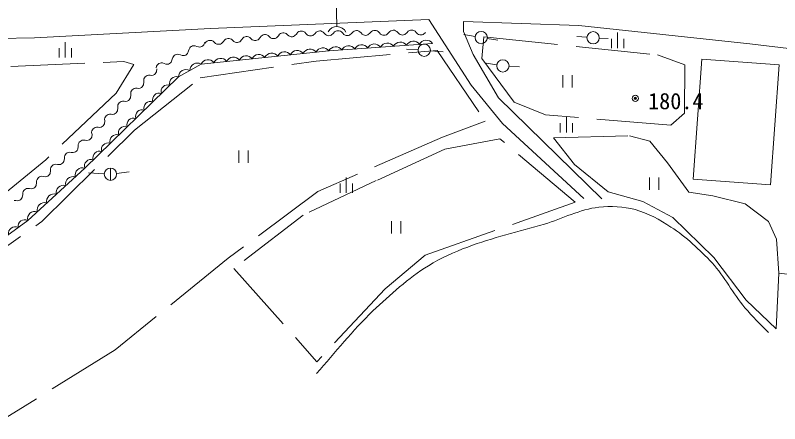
# Model space of a CAD drawing. Units: millimetres, scale not verified. Extents: x 40000 to 680000, y 20000 to 380000.
# Drawn here: x 143982 to 205873, y 250934 to 283992 of the extents above; entities that cross this region are included whole.
import ezdxf
from ezdxf.enums import TextEntityAlignment as Align

# ---------------------------------------------------------------- set-up
doc = ezdxf.new("R2010")
doc.units = ezdxf.units.MM
doc.header["$LTSCALE"] = 1000
doc.header["$PDMODE"] = 32
doc.header["$PDSIZE"] = 500
doc.linetypes.add('DASHED', pattern=[7.5, 6, -1.5])
doc.layers.add('M-BGD', color=7, linetype='Continuous', lineweight=13)
doc.layers.add('M-BGD-EXST', color=7, linetype='Continuous', lineweight=13)
doc.styles.add('ＭＳ ゴシック', font='')
doc.styles.get('ＭＳ ゴシック').set_extended_font_data('MS Gothic')

msp = doc.modelspace()

# ---------------------------------------------------------------- linework, layer by layer
at = {"layer": 'M-BGD', "linetype": 'DASHED'}
for p, q in [((170017, 283073), (169865, 288364)), ((181764, 280482), (181925, 282242)), ((181925, 282242), (195968, 280791)), ((168349, 280289), (178136, 281145)), ((178136, 281145), (182029, 275412)), ((184370, 276950), (181764, 280482)), ((195968, 280791), (198204, 279985)), ((143615, 279834), (152762, 280257)), ((153568, 280016), (152137, 277679)), ((152762, 280257), (153568, 280016)), ((158961, 278919), (168349, 280289)), ((198204, 279985), (198164, 276057)), ((153642, 274688), (158961, 278919)), ((152137, 277679), (146456, 272299)), ((186902, 275936), (184370, 276950)), ((198164, 276057), (197056, 275090)), ((197056, 275090), (186902, 275936)), ((182029, 275412), (178564, 274122)), ((146127, 267294), (153642, 274688)), ((187565, 274084), (193716, 274232)), ((193716, 274232), (195355, 273802)), ((178564, 274122), (168480, 269732)), ((183223, 273994), (178751, 273161)), ((189311, 268857), (183223, 273994)), ((189257, 271908), (187565, 274084)), ((195355, 273802), (196792, 272056)), ((178751, 273161), (173200, 270613)), ((146456, 272299), (141056, 267907)), ((191997, 269692), (189257, 271908)), ((196792, 272056), (198511, 269679)), ((173200, 270613), (167277, 267812)), ((168480, 269732), (161228, 264332)), ((194804, 268913), (191997, 269692)), ((198511, 269679), (200459, 269370)), ((200459, 269370), (203078, 268725)), ((177162, 264565), (189311, 268857)), ((197209, 267637), (194804, 268913)), ((203078, 268725), (204972, 267301)), ((167277, 267812), (161676, 263501)), ((200546, 264380), (197209, 267637)), ((139499, 262660), (146127, 267294)), ((204972, 267301), (205617, 265877)), ((205617, 265877), (205805, 263111)), ((161228, 264332), (152061, 256918)), ((173929, 261846), (177162, 264565)), ((203165, 260935), (200546, 264380)), ((161676, 263501), (168405, 255949)), ((205805, 263111), (205583, 258618)), ((221405, 261606), (205805, 263111)), ((173929, 261846), (168405, 255949)), ((205583, 258618), (203165, 260935)), ((152061, 256918), (142430, 250934))]:
    msp.add_line(p, q, dxfattribs=at)
at = {"layer": 'M-BGD'}
for p, q in [((177472, 283645), (159790, 282920)), ((180897, 278339), (177472, 283645)), ((189621, 283175), (180266, 283484)), ((180266, 283484), (180270, 282678)), ((159790, 282920), (145526, 282164)), ((203461, 281684), (189621, 283175)), ((162493, 282211), (162582, 282251)), ((162582, 282251), (162674, 282271)), ((162674, 282271), (162767, 282270)), ((162767, 282270), (162863, 282249)), ((162863, 282249), (162962, 282202)), ((163805, 282187), (163887, 282297)), ((163887, 282297), (163974, 282364)), ((163974, 282364), (164064, 282404)), ((164064, 282404), (164155, 282424)), ((164155, 282424), (164249, 282424)), ((164249, 282424), (164344, 282402)), ((164344, 282402), (164443, 282355)), ((164443, 282355), (164546, 282263)), ((164546, 282263), (164649, 282172)), ((165118, 282162), (165287, 282340)), ((165287, 282340), (165369, 282451)), ((165369, 282451), (165455, 282517)), ((165455, 282517), (165545, 282558)), ((165545, 282558), (165636, 282577)), ((165636, 282577), (165730, 282577)), ((165730, 282577), (165826, 282556)), ((165826, 282556), (165924, 282508)), ((165924, 282508), (166027, 282416)), ((166027, 282416), (166130, 282325)), ((166130, 282325), (166229, 282277)), ((166229, 282277), (166325, 282256)), ((166325, 282256), (166418, 282256)), ((166418, 282256), (166510, 282275)), ((166510, 282275), (166599, 282316)), ((166599, 282316), (166768, 282493)), ((166767, 282514), (166859, 282617)), ((166859, 282617), (166951, 282675)), ((166951, 282675), (167044, 282707)), ((167044, 282707), (167137, 282717)), ((167137, 282717), (167230, 282708)), ((167230, 282708), (167324, 282678)), ((167324, 282678), (167417, 282622)), ((167417, 282622), (167511, 282521)), ((167511, 282521), (167605, 282420)), ((167605, 282420), (167699, 282363)), ((167699, 282363), (167792, 282333)), ((167792, 282333), (167885, 282324)), ((167885, 282324), (167978, 282335)), ((167978, 282335), (168071, 282367)), ((168071, 282367), (168256, 282527)), ((168256, 282527), (168348, 282630)), ((168348, 282630), (168441, 282688)), ((168441, 282688), (168533, 282720)), ((168533, 282720), (168626, 282731)), ((168626, 282731), (168720, 282722)), ((168720, 282722), (168813, 282692)), ((168813, 282692), (168906, 282635)), ((168906, 282635), (169000, 282534)), ((169000, 282534), (169094, 282433)), ((169094, 282433), (169188, 282376)), ((169188, 282376), (169281, 282346)), ((169281, 282346), (169374, 282337)), ((169374, 282337), (169467, 282348)), ((169467, 282348), (169560, 282380)), ((169560, 282380), (169745, 282541)), ((169745, 282541), (169837, 282643)), ((169837, 282643), (169930, 282702)), ((169930, 282702), (170023, 282733)), ((170023, 282733), (170115, 282744)), ((170115, 282744), (170209, 282735)), ((170209, 282735), (170302, 282705)), ((170302, 282705), (170396, 282648)), ((170396, 282648), (170490, 282547)), ((170490, 282547), (170584, 282446)), ((170584, 282446), (170677, 282390)), ((170677, 282390), (170770, 282360)), ((170770, 282360), (170864, 282351)), ((170864, 282351), (170957, 282361)), ((170957, 282361), (171049, 282393)), ((171049, 282393), (171234, 282554)), ((171234, 282554), (171326, 282656)), ((171326, 282656), (171419, 282715)), ((171419, 282715), (171512, 282747)), ((171512, 282747), (171605, 282757)), ((171605, 282757), (171698, 282748)), ((171698, 282748), (171791, 282718)), ((171791, 282718), (171885, 282661)), ((171885, 282661), (171979, 282560)), ((171979, 282560), (172073, 282460)), ((172073, 282460), (172166, 282403)), ((172166, 282403), (172260, 282373)), ((172260, 282373), (172353, 282364)), ((172353, 282364), (172446, 282374)), ((172446, 282374), (172539, 282406)), ((172539, 282406), (172723, 282567)), ((172723, 282567), (172815, 282670)), ((172815, 282670), (172908, 282728)), ((172908, 282728), (173001, 282760)), ((173001, 282760), (173094, 282770)), ((173094, 282770), (173187, 282761)), ((173187, 282761), (173280, 282731)), ((173280, 282731), (173374, 282675)), ((173374, 282675), (173468, 282574)), ((173468, 282574), (173562, 282473)), ((173562, 282473), (173655, 282416)), ((173655, 282416), (173749, 282386)), ((173749, 282386), (173842, 282377)), ((173842, 282377), (173935, 282388)), ((173935, 282388), (174028, 282419)), ((174028, 282419), (174212, 282580)), ((174212, 282580), (174305, 282683)), ((174305, 282683), (174397, 282741)), ((174397, 282741), (174490, 282773)), ((174490, 282773), (174583, 282784)), ((174583, 282784), (174676, 282775)), ((174676, 282775), (174769, 282745)), ((174769, 282745), (174863, 282688)), ((174863, 282688), (174957, 282587)), ((174957, 282587), (175051, 282486)), ((175051, 282486), (175144, 282429)), ((175144, 282429), (175238, 282399)), ((175238, 282399), (175331, 282390)), ((175331, 282390), (175424, 282401)), ((175424, 282401), (175517, 282433)), ((175517, 282433), (175702, 282594)), ((175702, 282594), (175794, 282696)), ((175794, 282696), (175886, 282754)), ((175886, 282754), (175979, 282786)), ((175979, 282786), (176072, 282797)), ((176072, 282797), (176165, 282788)), ((176165, 282788), (176259, 282758)), ((176259, 282758), (176352, 282701)), ((176352, 282701), (176446, 282600)), ((176446, 282600), (176540, 282499)), ((176540, 282499), (176634, 282443)), ((176634, 282443), (176727, 282413)), ((176727, 282413), (176820, 282404)), ((176820, 282404), (176913, 282414)), ((176913, 282414), (177006, 282446)), ((177006, 282446), (177191, 282607)), ((180270, 282678), (181058, 280811)), ((145526, 282164), (132179, 281895)), ((159243, 281593), (159333, 281821)), ((159362, 281727), (159444, 281838)), ((159444, 281838), (159530, 281904)), ((159530, 281904), (159620, 281945)), ((159620, 281945), (159711, 281964)), ((159711, 281964), (159805, 281964)), ((159805, 281964), (159901, 281943)), ((159901, 281943), (159999, 281895)), ((159999, 281895), (160102, 281803)), ((160102, 281803), (160205, 281712)), ((160205, 281712), (160304, 281664)), ((160304, 281664), (160399, 281643)), ((160399, 281643), (160493, 281643)), ((160493, 281643), (160585, 281662)), ((160585, 281662), (160674, 281703)), ((160674, 281703), (160843, 281880)), ((160843, 281880), (160925, 281991)), ((160925, 281991), (161012, 282058)), ((161012, 282058), (161101, 282098)), ((161101, 282098), (161193, 282117)), ((161193, 282117), (161286, 282117)), ((161286, 282117), (161382, 282096)), ((161382, 282096), (161480, 282048)), ((161480, 282048), (161583, 281957)), ((161583, 281957), (161686, 281865)), ((161686, 281865), (161785, 281817)), ((161785, 281817), (161881, 281796)), ((161881, 281796), (161974, 281796)), ((161974, 281796), (162066, 281815)), ((162066, 281815), (162155, 281856)), ((162155, 281856), (162324, 282033)), ((162324, 282033), (162406, 282144)), ((162406, 282144), (162493, 282211)), ((162962, 282202), (163065, 282110)), ((163065, 282110), (163168, 282018)), ((163168, 282018), (163266, 281971)), ((163266, 281971), (163362, 281950)), ((163362, 281950), (163456, 281949)), ((163456, 281949), (163547, 281969)), ((163547, 281969), (163637, 282009)), ((163637, 282009), (163805, 282187)), ((164649, 282172), (164748, 282124)), ((164748, 282124), (164843, 282103)), ((164843, 282103), (164937, 282103)), ((164937, 282103), (165028, 282122)), ((165028, 282122), (165118, 282162)), ((177750, 281713), (169368, 281109)), ((215751, 280233), (203461, 281684)), ((157925, 280900), (158015, 281127)), ((158015, 281127), (158050, 281261)), ((158050, 281261), (158106, 281355)), ((158106, 281355), (158174, 281426)), ((158174, 281426), (158252, 281478)), ((158252, 281478), (158339, 281512)), ((158339, 281512), (158435, 281528)), ((158435, 281528), (158544, 281521)), ((158544, 281521), (158674, 281474)), ((158674, 281474), (158804, 281427)), ((158804, 281427), (158913, 281420)), ((158913, 281420), (159010, 281436)), ((159010, 281436), (159097, 281471)), ((169368, 281109), (159026, 280048)), ((159097, 281471), (159175, 281523)), ((159175, 281523), (159243, 281593)), ((156607, 280206), (156697, 280434)), ((156697, 280434), (156732, 280567)), ((156732, 280567), (156788, 280661)), ((156788, 280661), (156856, 280732)), ((156856, 280732), (156934, 280784)), ((156934, 280784), (157021, 280819)), ((157021, 280819), (157117, 280835)), ((157117, 280835), (157227, 280827)), ((157227, 280827), (157356, 280781)), ((157356, 280781), (157486, 280734)), ((157486, 280734), (157595, 280726)), ((157595, 280726), (157692, 280742)), ((157692, 280742), (157779, 280777)), ((157779, 280777), (157857, 280829)), ((157857, 280829), (157925, 280900)), ((181058, 280811), (183113, 277305)), ((199563, 280444), (198865, 270724)), ((199563, 280444), (205832, 279994)), ((155380, 279740), (155415, 279874)), ((155415, 279874), (155470, 279968)), ((155470, 279968), (155538, 280038)), ((155538, 280038), (155616, 280091)), ((155616, 280091), (155703, 280125)), ((155703, 280125), (155800, 280141)), ((155800, 280141), (155909, 280134)), ((155909, 280134), (156039, 280087)), ((156039, 280087), (156168, 280040)), ((156168, 280040), (156277, 280033)), ((156277, 280033), (156374, 280049)), ((156374, 280049), (156461, 280083)), ((156461, 280083), (156539, 280135)), ((156539, 280135), (156607, 280206)), ((159026, 280048), (157186, 279000)), ((205135, 270274), (205832, 279994)), ((154665, 279119), (154771, 279144)), ((154771, 279144), (154909, 279138)), ((154909, 279138), (155047, 279131)), ((155047, 279131), (155153, 279157)), ((155153, 279157), (155241, 279201)), ((155241, 279201), (155314, 279259)), ((155314, 279259), (155373, 279332)), ((155373, 279332), (155417, 279420)), ((155417, 279420), (155436, 279664)), ((157186, 279000), (149604, 271619)), ((154364, 278367), (154383, 278611)), ((154377, 278749), (154402, 278855)), ((154383, 278611), (154377, 278749)), ((154402, 278855), (154446, 278943)), ((154446, 278943), (154505, 279016)), ((154505, 279016), (154577, 279075)), ((154577, 279075), (154665, 279119)), ((153393, 277890), (153451, 277963)), ((153451, 277963), (153524, 278022)), ((153524, 278022), (153612, 278066)), ((153612, 278066), (153718, 278091)), ((153718, 278091), (153856, 278085)), ((153856, 278085), (153994, 278078)), ((153994, 278078), (154100, 278104)), ((154100, 278104), (154188, 278148)), ((154188, 278148), (154261, 278206)), ((154261, 278206), (154320, 278279)), ((154320, 278279), (154364, 278367)), ((183435, 275237), (180897, 278339)), ((153267, 277226), (153311, 277314)), ((153311, 277314), (153330, 277558)), ((153324, 277696), (153349, 277802)), ((153330, 277558), (153324, 277696)), ((153349, 277802), (153393, 277890)), ((183113, 277305), (191467, 269126)), ((152271, 276643), (152296, 276749)), ((152296, 276749), (152340, 276837)), ((152340, 276837), (152398, 276910)), ((152398, 276910), (152471, 276969)), ((152471, 276969), (152559, 277013)), ((152559, 277013), (152665, 277038)), ((152665, 277038), (152803, 277032)), ((152803, 277032), (152941, 277025)), ((152941, 277025), (153047, 277051)), ((153047, 277051), (153135, 277095)), ((153135, 277095), (153208, 277153)), ((153208, 277153), (153267, 277226)), ((151994, 275998), (152082, 276042)), ((152082, 276042), (152155, 276100)), ((152155, 276100), (152214, 276173)), ((152214, 276173), (152258, 276261)), ((152258, 276261), (152277, 276505)), ((152277, 276505), (152271, 276643)), ((151205, 275208), (151224, 275452)), ((151218, 275590), (151243, 275696)), ((151224, 275452), (151218, 275590)), ((151243, 275696), (151287, 275784)), ((151287, 275784), (151345, 275857)), ((151345, 275857), (151418, 275916)), ((151418, 275916), (151506, 275960)), ((151506, 275960), (151612, 275985)), ((151612, 275985), (151750, 275979)), ((151750, 275979), (151888, 275972)), ((151888, 275972), (151994, 275998)), ((150234, 274731), (150292, 274804)), ((150292, 274804), (150365, 274863)), ((150365, 274863), (150453, 274906)), ((150453, 274906), (150559, 274932)), ((150559, 274932), (150697, 274926)), ((150697, 274926), (150835, 274919)), ((150835, 274919), (150941, 274945)), ((150941, 274945), (151029, 274989)), ((151029, 274989), (151102, 275047)), ((151102, 275047), (151161, 275120)), ((151161, 275120), (151205, 275208)), ((190017, 269166), (183435, 275237)), ((150165, 274537), (150190, 274643)), ((150171, 274399), (150165, 274537)), ((150168, 274121), (150204, 274363)), ((150190, 274643), (150234, 274731)), ((149084, 273524), (149116, 273629)), ((149116, 273629), (149166, 273713)), ((149166, 273713), (149230, 273781)), ((149230, 273781), (149307, 273835)), ((149307, 273835), (149397, 273873)), ((149397, 273873), (149505, 273890)), ((149505, 273890), (149642, 273875)), ((149642, 273875), (149779, 273859)), ((149779, 273859), (149887, 273877)), ((149887, 273877), (149978, 273914)), ((149978, 273914), (150054, 273968)), ((150054, 273968), (150118, 274037)), ((150118, 274037), (150168, 274121)), ((148854, 272937), (148930, 272991)), ((148930, 272991), (148994, 273060)), ((148994, 273060), (149044, 273144)), ((149044, 273144), (149080, 273386)), ((149080, 273386), (149084, 273524)), ((147920, 272167), (147956, 272409)), ((147956, 272409), (147960, 272547)), ((147960, 272547), (147992, 272652)), ((147992, 272652), (148042, 272736)), ((148042, 272736), (148106, 272804)), ((148106, 272804), (148183, 272858)), ((148183, 272858), (148273, 272896)), ((148273, 272896), (148381, 272913)), ((148381, 272913), (148518, 272898)), ((148518, 272898), (148655, 272882)), ((148655, 272882), (148763, 272900)), ((148763, 272900), (148854, 272937)), ((146868, 271675), (146918, 271759)), ((146918, 271759), (146982, 271827)), ((146982, 271827), (147059, 271881)), ((147059, 271881), (147149, 271919)), ((147149, 271919), (147257, 271936)), ((147257, 271936), (147394, 271921)), ((147394, 271921), (147531, 271905)), ((147531, 271905), (147639, 271923)), ((147639, 271923), (147730, 271960)), ((147730, 271960), (147806, 272014)), ((147806, 272014), (147870, 272083)), ((147870, 272083), (147920, 272167)), ((149604, 271619), (144991, 267389)), ((146683, 271037), (146746, 271106)), ((146746, 271106), (146796, 271190)), ((146796, 271190), (146832, 271432)), ((146832, 271432), (146836, 271570)), ((146836, 271570), (146868, 271675)), ((145708, 270455), (145712, 270593)), ((145712, 270593), (145744, 270698)), ((145744, 270698), (145794, 270782)), ((145794, 270782), (145858, 270850)), ((145858, 270850), (145935, 270904)), ((145935, 270904), (146025, 270942)), ((146025, 270942), (146133, 270959)), ((146133, 270959), (146270, 270944)), ((146270, 270944), (146407, 270928)), ((146407, 270928), (146515, 270946)), ((146515, 270946), (146606, 270983)), ((146606, 270983), (146683, 271037)), ((198865, 270724), (205135, 270274)), ((144670, 269805), (144734, 269873)), ((144734, 269873), (144811, 269927)), ((144811, 269927), (144901, 269965)), ((144901, 269965), (145009, 269982)), ((145009, 269982), (145146, 269967)), ((145146, 269967), (145283, 269951)), ((145283, 269951), (145391, 269969)), ((145391, 269969), (145482, 270006)), ((145482, 270006), (145559, 270060)), ((145559, 270060), (145622, 270129)), ((145622, 270129), (145672, 270213)), ((145672, 270213), (145708, 270455)), ((144498, 269152), (144548, 269236)), ((144548, 269236), (144584, 269478)), ((144584, 269478), (144588, 269616)), ((144588, 269616), (144620, 269721)), ((144620, 269721), (144670, 269805)), ((143886, 269005), (144023, 268990)), ((144023, 268990), (144159, 268974)), ((144159, 268974), (144267, 268992)), ((144267, 268992), (144358, 269029)), ((144358, 269029), (144435, 269083)), ((144435, 269083), (144498, 269152)), ((144991, 267389), (141102, 264528))]:
    msp.add_line(p, q, dxfattribs=at)
for centre, radius, start, end in [((170023, 282245), 829, 28.27856, 149.72874), ((173057, 281064), 610, 34.65201, 153.59752), ((174105, 281140), 610, 34.65201, 153.59752), ((175153, 281215), 610, 34.65201, 153.59752), ((176200, 281291), 610, 34.65201, 153.59752), ((177248, 281366), 610, 34.65201, 153.59752), ((165779, 280438), 600, 35.87739, 155.83841), ((166814, 280545), 600, 35.87739, 155.83841), ((167848, 280651), 600, 35.87739, 155.83841), ((168882, 280757), 600, 35.87739, 155.83841), ((169915, 280838), 610, 34.65201, 153.59752), ((170962, 280913), 610, 34.65201, 153.59752), ((172010, 280989), 610, 34.65201, 153.59752), ((159574, 279802), 600, 35.87739, 155.83841), ((160608, 279908), 600, 35.87739, 155.83841), ((161643, 280014), 600, 35.87739, 155.83841), ((162677, 280120), 600, 35.87739, 155.83841), ((163711, 280226), 600, 35.87739, 155.83841), ((164745, 280332), 600, 35.87739, 155.83841), ((158723, 279510), 617, 60.57193, 178.73751), ((157803, 278986), 617, 60.57193, 178.73751), ((157006, 278496), 536, 70.32016, 198.13696), ((156317, 277825), 536, 70.32016, 198.13696), ((155627, 277154), 536, 70.32016, 198.13696), ((154938, 276483), 536, 70.32016, 198.13696), ((154249, 275812), 536, 70.32016, 198.13696), ((153560, 275141), 536, 70.32016, 198.13696), ((152870, 274470), 536, 70.32016, 198.13696), ((152181, 273799), 536, 70.32016, 198.13696), ((151492, 273128), 536, 70.32016, 198.13696), ((150802, 272457), 536, 70.32016, 198.13696), ((150113, 271786), 536, 70.32016, 198.13696), ((149425, 271043), 604, 72.71604, 192.32751), ((148656, 270338), 604, 72.71604, 192.32751), ((147887, 269633), 604, 72.71604, 192.32751), ((147118, 268928), 604, 72.71604, 192.32751), ((146349, 268223), 604, 72.71604, 192.32751), ((145580, 267517), 604, 72.71604, 192.32751), ((144743, 266910), 538, 62.62597, 190.06168), ((143965, 266338), 538, 62.62597, 190.06168)]:
    msp.add_arc(centre, radius, start, end, dxfattribs=at)
msp.add_open_spline([(168381, 255002), (169899, 256688), (171292, 258495), (172935, 260059), (174334, 261392), (175794, 262693), (177427, 263726), (178420, 264354), (179514, 264816), (180611, 265237), (182626, 266011), (184751, 266461), (186816, 267090), (188289, 267539), (189699, 268282), (191228, 268460), (192204, 268574), (193220, 268512), (194170, 268259), (195209, 267982), (196174, 267442), (197071, 266849), (198297, 266036), (199400, 265031), (200395, 263947), (201409, 262844), (202093, 261471), (203054, 260321), (203648, 259610), (204330, 258978), (204968, 258306)], degree=3, knots=[0, 0, 0, 0, 1, 1, 1, 2, 2, 2, 3, 3, 3, 4, 4, 4, 5, 5, 5, 6, 6, 6, 7, 7, 7, 8, 8, 8, 9, 9, 9, 10, 10, 10, 10], dxfattribs=at)
at = {"layer": 'M-BGD-EXST'}
for p, q in [((181214, 282279), (180290, 282442)), ((190264, 282208), (189435, 282267)), ((192750, 282591), (192750, 281341)), ((148022, 281825), (148022, 280575)), ((182200, 282112), (183062, 281971)), ((191262, 282148), (191995, 282111)), ((192250, 282091), (192250, 281341)), ((193250, 282091), (193250, 281341)), ((147522, 281325), (147522, 280575)), ((148522, 281325), (148522, 280575)), ((176594, 281195), (175659, 281252)), ((177591, 281120), (178634, 281026)), ((182967, 279981), (182113, 280129)), ((183959, 279864), (184809, 279809)), ((188321, 279156), (188321, 278156)), ((189071, 279156), (189071, 278156)), ((188601, 275766), (188601, 274516)), ((188101, 275266), (188101, 274516)), ((189101, 275266), (189101, 274516)), ((162074, 273037), (162074, 272037)), ((162824, 273037), (162824, 272037)), ((151188, 271159), (149898, 271234)), ((151687, 271630), (151687, 270630)), ((152183, 271189), (153192, 271309)), ((170781, 270870), (170781, 269620)), ((195324, 270861), (195324, 269861)), ((196074, 270861), (196074, 269861)), ((170281, 270370), (170281, 269620)), ((171281, 270370), (171281, 269620)), ((174450, 267325), (174450, 266325)), ((175200, 267325), (175200, 266325))]:
    msp.add_line(p, q, dxfattribs=at)
for centre, radius in [((181707, 282192), 500), ((190763, 282172), 500), ((177093, 281165), 500), ((183460, 279896), 500), ((194183, 277264), 100), ((194183, 277264), 60), ((151687, 271130), 500)]:
    msp.add_circle(centre, radius, dxfattribs=at)
msp.add_point((194183, 277264), dxfattribs=at)

# ---------------------------------------------------------------- texts
at = {"layer": 'M-BGD-EXST', "style": 'ＭＳ ゴシック'}
msp.add_text('180.4', height=1320, dxfattribs=at).set_placement((197460, 277049), align=Align.MIDDLE_CENTER)

doc.saveas('drawing.dxf')
